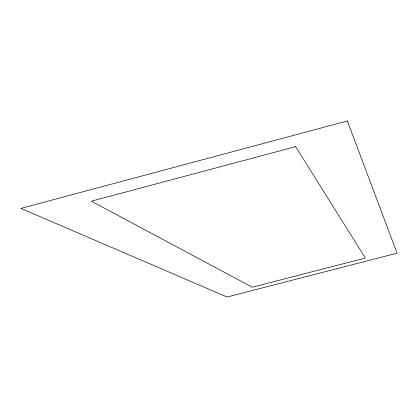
<?xml version="1.0" encoding="UTF-8"?>
<svg xmlns="http://www.w3.org/2000/svg" width="418" height="418" viewBox="0 0 418 418"><rect width="100%" height="100%" fill="white"/><g stroke="black" fill="none" stroke-linecap="round" stroke-linejoin="round"><path stroke-width="0.63" d="M347.348 120.985L20.9 208.399L227.063 297.015L397.1 253.167L347.348 120.985M295.651 146.655L91.349 201.194L252.3 287.218L365.358 258.042L295.651 146.655"/></g></svg>
